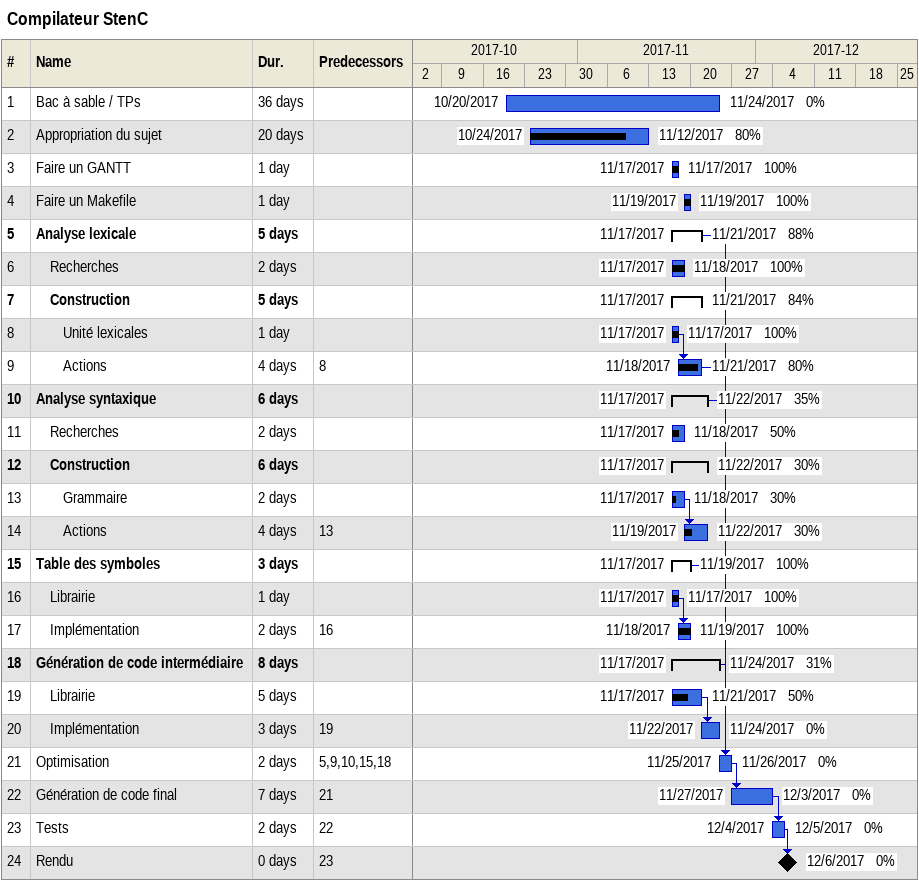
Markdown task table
Compilateur StenC

| ID | Level | Task | Duration | Start | Finish | Predecessors | % complete |
|---|---|---|---|---|---|---|---|
| 1 | 1 | Bac à sable / TPs | 36d | 2017-10-20 | 2017-11-24 |  | 0 |
| 2 | 1 | Appropriation du sujet | 20d | 2017-10-24 | 2017-11-12 |  | 80 |
| 3 | 1 | Faire un GANTT | 1d | 2017-11-17 | 2017-11-17 |  | 100 |
| 4 | 1 | Faire un Makefile | 1d | 2017-11-19 | 2017-11-19 |  | 100 |
| 5 | 1 | **Analyse lexicale** | 5d | 2017-11-17 | 2017-11-21 |  | 88 |
| 6 | 2 | Recherches | 2d | 2017-11-17 | 2017-11-18 |  | 100 |
| 7 | 2 | **Construction** | 5d | 2017-11-17 | 2017-11-21 |  | 84 |
| 8 | 3 | Unité lexicales | 1d | 2017-11-17 | 2017-11-17 |  | 100 |
| 9 | 3 | Actions | 4d | 2017-11-18 | 2017-11-21 | 8 | 80 |
| 10 | 1 | **Analyse syntaxique** | 6d | 2017-11-17 | 2017-11-22 |  | 35 |
| 11 | 2 | Recherches | 2d | 2017-11-17 | 2017-11-18 |  | 50 |
| 12 | 2 | **Construction** | 6d | 2017-11-17 | 2017-11-22 |  | 30 |
| 13 | 3 | Grammaire | 2d | 2017-11-17 | 2017-11-18 |  | 30 |
| 14 | 3 | Actions | 4d | 2017-11-19 | 2017-11-22 | 13 | 30 |
| 15 | 1 | **Table des symboles** | 3d | 2017-11-17 | 2017-11-19 |  | 100 |
| 16 | 2 | Librairie | 1d | 2017-11-17 | 2017-11-17 |  | 100 |
| 17 | 2 | Implémentation | 2d | 2017-11-18 | 2017-11-19 | 16 | 100 |
| 18 | 1 | **Génération de code intermédiaire** | 8d | 2017-11-17 | 2017-11-24 |  | 31 |
| 19 | 2 | Librairie | 5d | 2017-11-17 | 2017-11-21 |  | 50 |
| 20 | 2 | Implémentation | 3d | 2017-11-22 | 2017-11-24 | 19 | 0 |
| 21 | 1 | Optimisation | 2d | 2017-11-25 | 2017-11-26 | 5, 9, 10, 15, 18 | 0 |
| 22 | 1 | Génération de code final | 7d | 2017-11-27 | 2017-12-03 | 21 | 0 |
| 23 | 1 | Tests | 2d | 2017-12-04 | 2017-12-05 | 22 | 0 |
| 24 | 1 | Rendu | 0d | 2017-12-06 | 2017-12-06 | 23 | 0 |
